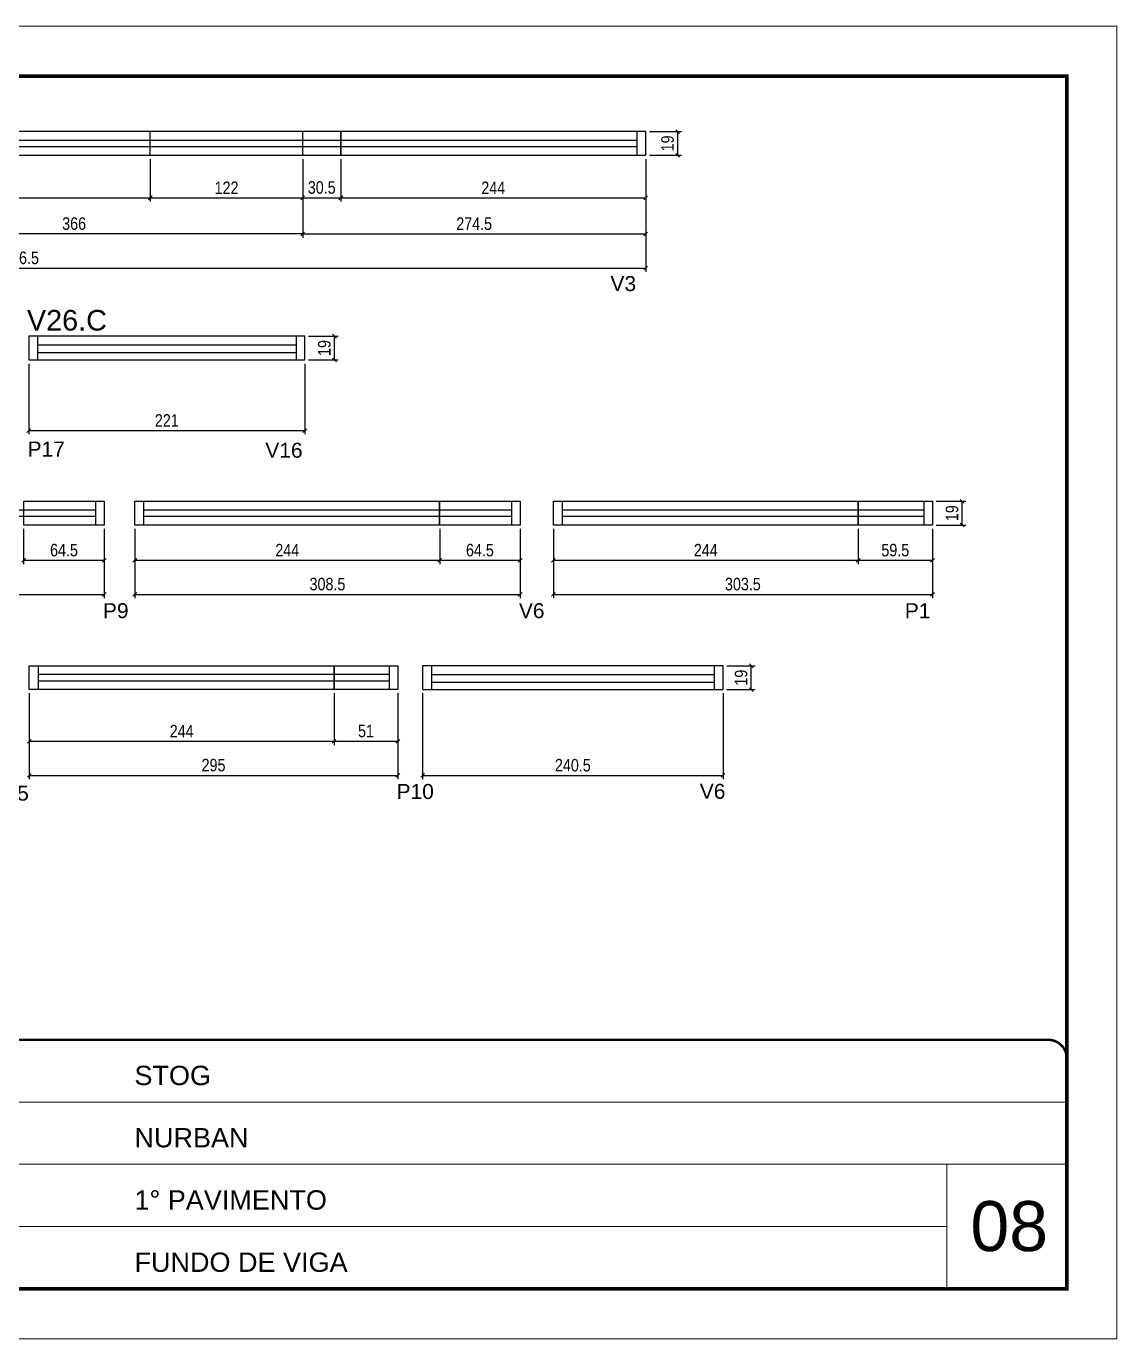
# Model space of a CAD drawing. Header units: millimetres. Extents: x 2455 to 8708, y 366 to 3713.
# Drawn here: x 7835 to 8708, y 1514 to 2564 of the extents above; entities that cross this region are included whole.
import ezdxf

# ---------------------------------------------------------------- set-up
doc = ezdxf.new("R2010")
doc.units = ezdxf.units.MM
doc.linetypes.add('CONTINUO', pattern=[0])
doc.linetypes.add('DASHED', pattern=[0.75, 0.5, -0.25])
for name, color, linetype in [('5', 5, 'Continuous'), ('COTA', 241, 'Continuous'), ('NOMENCLATURA', 7, 'Continuous'), ('Painéis', 200, 'Continuous'), ('SARR_2.2x7', 40, 'Continuous')]:
    doc.layers.add(name, color=color, linetype=linetype)
for name, color, linetype, lineweight in [('CARIMBO', 255, 'Continuous', 9), ('Folhas', 255, 'Continuous', 9), ('SARRAFO DE PRESSAO', 251, 'DASHED', 9)]:
    doc.layers.add(name, color=color, linetype=linetype, lineweight=lineweight)
doc.styles.add('ARIAL', font='arial.ttf')
doc.styles.add('COTA TECNICA', font='techl___.ttf', dxfattribs={"height": 10})
doc.styles.add('COTA TECNICA-50', font='techl___.ttf', dxfattribs={"height": 10})
doc.styles.get("Standard").update_dxf_attribs({"font": 'arial.ttf'})
doc.dimstyles.new('COTA PAINEL-50', dxfattribs={"dimtxt": 10, "dimasz": 3, "dimexe": 3, "dimexo": 3, "dimgap": 3, "dimtad": 1, "dimdec": 1, "dimzin": 12, "dimdsep": 46, "dimtxsty": 'COTA TECNICA-50', "dimblk1": 'OBLIQUE', "dimblk2": 'OBLIQUE', "dimsah": 1, "dimcen": 0.9, "dimclrd": 4, "dimclre": 4, "dimclrt": 240, "dimadec": 1, "dimazin": 3, "dimtfac": 1, "dimtdec": 1, "dimtmove": 0, "dimatfit": 3, "dimfxl": 1, "dimtolj": 1, "dimtzin": 12, "dimarcsym": 0})
doc.dimstyles.new('PAINEL', dxfattribs={"dimtxt": 10, "dimasz": 3, "dimexe": 3, "dimexo": 3, "dimgap": 3, "dimtad": 1, "dimdec": 1, "dimzin": 12, "dimdsep": 46, "dimtxsty": 'COTA TECNICA', "dimblk1": 'OBLIQUE', "dimblk2": 'OBLIQUE', "dimsah": 1, "dimcen": 0.9, "dimclrd": 4, "dimclre": 4, "dimclrt": 240, "dimadec": 1, "dimazin": 3, "dimtfac": 1, "dimtdec": 1, "dimtmove": 0, "dimatfit": 3, "dimfxl": 1, "dimtolj": 1, "dimtzin": 12, "dimarcsym": 0})

# ---------------------------------------------------------------- blocks, each defined once
blk = doc.blocks.new('9999999999')
at = {"color": 30, "linetype": 'CONTINUO'}
for p, q in [((98564.6, 34379.6), (99584, 34379.6)), ((98564.6, 34329.8), (99488, 34329.8)), ((99584, 34329.8), (99488, 34329.8)), ((99488, 34329.8), (99488, 34230.2)), ((98564.6, 34280), (99488, 34280))]:
    blk.add_line(p, q, dxfattribs=at)
at = {"color": 30, "linetype": 'CONTINUO', "const_width": 2}
blk.add_lwpolyline([(99584, 34230.2), (99584, 34414.4, 0.414214), (99569, 34429.4), (98229, 34429.4, 0.414214), (98214, 34414.4), (98214, 34245.2, 0.414214), (98229, 34230.2), (99584, 34230.2)], format="xyb", dxfattribs=at)
at = {"layer": 'Folhas'}
blk.add_lwpolyline([(98139, 34190.2), (99624, 34190.2), (99624, 35240.2), (98139, 35240.2)], close=True, dxfattribs=at)
at = {"layer": 'Folhas', "color": 30, "const_width": 3}
blk.add_lwpolyline([(98214, 34230.2), (99584, 34230.2), (99584, 35200.2), (98214, 35200.2)], close=True, dxfattribs=at)
at = {"color": 7, "linetype": 'Continuous', "ltscale": 5, "style": 'ARIAL'}
for s, height, p in [('STOG', 15.48, (98837.7, 34393.1)), ('NURBAN', 15.48, (98837.7, 34343.3)), ('1° PAVIMENTO', 15.483, (98837.7, 34293.5)), ('FUNDO DE VIGA', 15.483, (98837.7, 34243.7))]:
    blk.add_text(s, height=height, dxfattribs=at).set_placement(p)
blk = doc.blocks.new('_Oblique')
at = {"color": 0, "linetype": 'ByBlock', "lineweight": -2}
blk.add_line((-0.5, -0.5), (0.5, 0.5), dxfattribs=at)
blk = doc.blocks.new('*D77')
at = {"layer": 'COTA', "color": 4, "linetype": 'ByBlock', "lineweight": -2, "transparency": 16777216}
for p, q in [((7690.7, 2458.2), (7690.7, 2395.3)), ((8056.7, 2458.2), (8056.7, 2395.3)), ((8056.7, 2398.3), (7690.7, 2398.3))]:
    blk.add_line(p, q, dxfattribs=at)
at = {"layer": 'Defpoints', "color": 0, "linetype": 'ByBlock', "transparency": 16777216}
for p in [(7690.7, 2461.2), (8056.7, 2461.2), (7690.7, 2398.3)]:
    blk.add_point(p, dxfattribs=at)
at = {"layer": 'COTA', "color": 4, "linetype": 'ByBlock', "lineweight": -2, "transparency": 16777216, "xscale": 3, "yscale": 3, "zscale": 3, "rotation": 180}
blk.add_blockref('_Oblique', (7690.7, 2398.3), dxfattribs=at)
at = {"layer": 'COTA', "color": 4, "linetype": 'ByBlock', "lineweight": -2, "transparency": 16777216, "xscale": 3, "yscale": 3, "zscale": 3}
blk.add_blockref('_Oblique', (8056.7, 2398.3), dxfattribs=at)
at = {"layer": 'COTA', "color": 240, "linetype": 'ByBlock', "transparency": 16777216, "insert": (7873.7, 2406.5), "char_height": 10, "attachment_point": 5, "style": 'COTA TECNICA-50'}
blk.add_mtext('\\A1;366', dxfattribs=at)
blk = doc.blocks.new('*D207')
at = {"layer": 'COTA', "color": 4, "lineweight": -2, "transparency": 16777216}
for p, q in [((7324.7, 2458.2), (7324.7, 2368)), ((8331.2, 2458.2), (8331.2, 2368)), ((7324.7, 2371), (8331.2, 2371))]:
    blk.add_line(p, q, dxfattribs=at)
at = {"layer": 'Defpoints', "color": 0, "transparency": 16777216}
for p in [(7324.7, 2461.2), (8331.2, 2461.2), (8331.2, 2371)]:
    blk.add_point(p, dxfattribs=at)
at = {"layer": 'COTA', "color": 4, "lineweight": -2, "transparency": 16777216, "xscale": 3, "yscale": 3, "zscale": 3, "rotation": 180}
blk.add_blockref('_Oblique', (7324.7, 2371), dxfattribs=at)
at = {"layer": 'COTA', "color": 4, "lineweight": -2, "transparency": 16777216, "xscale": 3, "yscale": 3, "zscale": 3}
blk.add_blockref('_Oblique', (8331.2, 2371), dxfattribs=at)
at = {"layer": 'COTA', "color": 240, "transparency": 16777216, "insert": (7828, 2379.1), "char_height": 10, "attachment_point": 5, "style": 'COTA TECNICA'}
blk.add_mtext('\\A1;1006.5', dxfattribs=at)
blk = doc.blocks.new('*D78')
at = {"layer": 'COTA', "color": 4, "lineweight": -2, "transparency": 16777216}
for p, q in [((7690.7, 2458.2), (7690.7, 2424.2)), ((7934.7, 2458.2), (7934.7, 2424.2)), ((7690.7, 2427.2), (7934.7, 2427.2))]:
    blk.add_line(p, q, dxfattribs=at)
at = {"layer": 'Defpoints', "color": 0, "transparency": 16777216}
for p in [(7690.7, 2461.2), (7934.7, 2461.2), (7934.7, 2427.2)]:
    blk.add_point(p, dxfattribs=at)
at = {"layer": 'COTA', "color": 4, "lineweight": -2, "transparency": 16777216, "xscale": 3, "yscale": 3, "zscale": 3, "rotation": 180}
blk.add_blockref('_Oblique', (7690.7, 2427.2), dxfattribs=at)
at = {"layer": 'COTA', "color": 4, "lineweight": -2, "transparency": 16777216, "xscale": 3, "yscale": 3, "zscale": 3}
blk.add_blockref('_Oblique', (7934.7, 2427.2), dxfattribs=at)
at = {"layer": 'COTA', "color": 240, "transparency": 16777216, "insert": (7812.7, 2435.2), "char_height": 10, "attachment_point": 5, "style": 'COTA TECNICA'}
blk.add_mtext('\\A1;244', dxfattribs=at)
blk = doc.blocks.new('*D79')
at = {"layer": 'COTA', "color": 4, "lineweight": -2, "transparency": 16777216}
for p, q in [((8087.2, 2458.2), (8087.2, 2424.2)), ((8331.2, 2458.2), (8331.2, 2424.2)), ((8087.2, 2427.2), (8331.2, 2427.2))]:
    blk.add_line(p, q, dxfattribs=at)
at = {"layer": 'Defpoints', "color": 0, "transparency": 16777216}
for p in [(8087.2, 2461.2), (8331.2, 2461.2), (8331.2, 2427.2)]:
    blk.add_point(p, dxfattribs=at)
at = {"layer": 'COTA', "color": 4, "lineweight": -2, "transparency": 16777216, "xscale": 3, "yscale": 3, "zscale": 3, "rotation": 180}
blk.add_blockref('_Oblique', (8087.2, 2427.2), dxfattribs=at)
at = {"layer": 'COTA', "color": 4, "lineweight": -2, "transparency": 16777216, "xscale": 3, "yscale": 3, "zscale": 3}
blk.add_blockref('_Oblique', (8331.2, 2427.2), dxfattribs=at)
at = {"layer": 'COTA', "color": 240, "transparency": 16777216, "insert": (8209.2, 2435.2), "char_height": 10, "attachment_point": 5, "style": 'COTA TECNICA'}
blk.add_mtext('\\A1;244', dxfattribs=at)
blk = doc.blocks.new('*D208')
at = {"layer": 'COTA', "color": 4, "lineweight": -2, "transparency": 16777216}
for p, q in [((8334.2, 2480.2), (8359.8, 2480.2)), ((8356.8, 2461.2), (8356.8, 2480.2)), ((8334.2, 2461.2), (8359.8, 2461.2))]:
    blk.add_line(p, q, dxfattribs=at)
at = {"layer": 'Defpoints', "color": 0, "transparency": 16777216}
for p in [(8331.2, 2480.2), (8356.8, 2480.2), (8331.2, 2461.2)]:
    blk.add_point(p, dxfattribs=at)
at = {"layer": 'COTA', "color": 4, "lineweight": -2, "transparency": 16777216, "xscale": 3, "yscale": 3, "zscale": 3}
for p, rotation in [((8356.8, 2480.2), 90), ((8356.8, 2461.2), 270)]:
    blk.add_blockref('_Oblique', p, dxfattribs=dict(at, rotation=rotation))
at = {"layer": 'COTA', "color": 240, "transparency": 16777216, "insert": (8348.7, 2470.7), "char_height": 10, "attachment_point": 5, "rotation": 90, "style": 'COTA TECNICA'}
blk.add_mtext('\\A1;19', dxfattribs=at)
blk = doc.blocks.new('*D80')
at = {"layer": 'COTA', "color": 4, "lineweight": -2, "transparency": 16777216}
for p, q in [((7934.7, 2458.2), (7934.7, 2424.2)), ((8056.7, 2458.2), (8056.7, 2424.2)), ((7934.7, 2427.2), (8056.7, 2427.2))]:
    blk.add_line(p, q, dxfattribs=at)
at = {"layer": 'Defpoints', "color": 0, "transparency": 16777216}
for p in [(7934.7, 2461.2), (8056.7, 2461.2), (8056.7, 2427.2)]:
    blk.add_point(p, dxfattribs=at)
at = {"layer": 'COTA', "color": 4, "lineweight": -2, "transparency": 16777216, "xscale": 3, "yscale": 3, "zscale": 3, "rotation": 180}
blk.add_blockref('_Oblique', (7934.7, 2427.2), dxfattribs=at)
at = {"layer": 'COTA', "color": 4, "lineweight": -2, "transparency": 16777216, "xscale": 3, "yscale": 3, "zscale": 3}
blk.add_blockref('_Oblique', (8056.7, 2427.2), dxfattribs=at)
at = {"layer": 'COTA', "color": 240, "transparency": 16777216, "insert": (7995.7, 2435.2), "char_height": 10, "attachment_point": 5, "style": 'COTA TECNICA'}
blk.add_mtext('\\A1;122', dxfattribs=at)
blk = doc.blocks.new('*D209')
at = {"layer": 'COTA', "color": 4, "lineweight": -2, "transparency": 16777216}
for p, q in [((8056.7, 2458.2), (8056.7, 2424.2)), ((8087.2, 2458.2), (8087.2, 2424.2)), ((8056.7, 2427.2), (8087.2, 2427.2))]:
    blk.add_line(p, q, dxfattribs=at)
at = {"layer": 'Defpoints', "color": 0, "transparency": 16777216}
for p in [(8056.7, 2461.2), (8087.2, 2461.2), (8087.2, 2427.2)]:
    blk.add_point(p, dxfattribs=at)
at = {"layer": 'COTA', "color": 4, "lineweight": -2, "transparency": 16777216, "xscale": 3, "yscale": 3, "zscale": 3, "rotation": 180}
blk.add_blockref('_Oblique', (8056.7, 2427.2), dxfattribs=at)
at = {"layer": 'COTA', "color": 4, "lineweight": -2, "transparency": 16777216, "xscale": 3, "yscale": 3, "zscale": 3}
blk.add_blockref('_Oblique', (8087.2, 2427.2), dxfattribs=at)
at = {"layer": 'COTA', "color": 240, "transparency": 16777216, "insert": (8071.9, 2435.4), "char_height": 10, "attachment_point": 5, "style": 'COTA TECNICA'}
blk.add_mtext('\\A1;30.5', dxfattribs=at)
blk = doc.blocks.new('*D210')
at = {"layer": 'COTA', "color": 4, "lineweight": -2, "transparency": 16777216}
for p, q in [((8056.7, 2458.2), (8056.7, 2395.3)), ((8331.2, 2458.2), (8331.2, 2395.3)), ((8056.7, 2398.3), (8331.2, 2398.3))]:
    blk.add_line(p, q, dxfattribs=at)
at = {"layer": 'Defpoints', "color": 0, "transparency": 16777216}
for p in [(8056.7, 2461.2), (8331.2, 2461.2), (8331.2, 2398.3)]:
    blk.add_point(p, dxfattribs=at)
at = {"layer": 'COTA', "color": 4, "lineweight": -2, "transparency": 16777216, "xscale": 3, "yscale": 3, "zscale": 3, "rotation": 180}
blk.add_blockref('_Oblique', (8056.7, 2398.3), dxfattribs=at)
at = {"layer": 'COTA', "color": 4, "lineweight": -2, "transparency": 16777216, "xscale": 3, "yscale": 3, "zscale": 3}
blk.add_blockref('_Oblique', (8331.2, 2398.3), dxfattribs=at)
at = {"layer": 'COTA', "color": 240, "transparency": 16777216, "insert": (8193.9, 2406.4), "char_height": 10, "attachment_point": 5, "style": 'COTA TECNICA'}
blk.add_mtext('\\A1;274.5', dxfattribs=at)
blk = doc.blocks.new('*D84')
at = {"layer": 'COTA', "color": 4, "linetype": 'ByBlock', "lineweight": -2, "transparency": 16777216}
for p, q in [((7833.3, 2162.4), (7833.3, 2134.2)), ((7897.8, 2162.4), (7897.8, 2134.2)), ((7833.3, 2137.2), (7897.8, 2137.2))]:
    blk.add_line(p, q, dxfattribs=at)
at = {"layer": 'Defpoints', "color": 0, "linetype": 'ByBlock', "transparency": 16777216}
for p in [(7833.3, 2165.4), (7897.8, 2165.4), (7897.8, 2137.2)]:
    blk.add_point(p, dxfattribs=at)
at = {"layer": 'COTA', "color": 4, "linetype": 'ByBlock', "lineweight": -2, "transparency": 16777216, "xscale": 3, "yscale": 3, "zscale": 3, "rotation": 180}
blk.add_blockref('_Oblique', (7833.3, 2137.2), dxfattribs=at)
at = {"layer": 'COTA', "color": 4, "linetype": 'ByBlock', "lineweight": -2, "transparency": 16777216, "xscale": 3, "yscale": 3, "zscale": 3}
blk.add_blockref('_Oblique', (7897.8, 2137.2), dxfattribs=at)
at = {"layer": 'COTA', "color": 240, "linetype": 'ByBlock', "transparency": 16777216, "insert": (7865.6, 2145.3), "char_height": 10, "attachment_point": 5, "style": 'COTA TECNICA-50'}
blk.add_mtext('\\A1;64.5', dxfattribs=at)
blk = doc.blocks.new('*D214')
at = {"layer": 'COTA', "color": 4, "lineweight": -2, "transparency": 16777216}
for p, q in [((7589.3, 2162.4), (7589.3, 2106.9)), ((7897.8, 2162.4), (7897.8, 2106.9)), ((7589.3, 2109.9), (7897.8, 2109.9))]:
    blk.add_line(p, q, dxfattribs=at)
at = {"layer": 'Defpoints', "color": 0, "transparency": 16777216}
for p in [(7589.3, 2165.4), (7897.8, 2165.4), (7897.8, 2109.9)]:
    blk.add_point(p, dxfattribs=at)
at = {"layer": 'COTA', "color": 4, "lineweight": -2, "transparency": 16777216, "xscale": 3, "yscale": 3, "zscale": 3, "rotation": 180}
blk.add_blockref('_Oblique', (7589.3, 2109.9), dxfattribs=at)
at = {"layer": 'COTA', "color": 4, "lineweight": -2, "transparency": 16777216, "xscale": 3, "yscale": 3, "zscale": 3}
blk.add_blockref('_Oblique', (7897.8, 2109.9), dxfattribs=at)
at = {"layer": 'COTA', "color": 240, "transparency": 16777216, "insert": (7743.6, 2118.1), "char_height": 10, "attachment_point": 5, "style": 'COTA TECNICA'}
blk.add_mtext('\\A1;308.5', dxfattribs=at)
blk = doc.blocks.new('*D85')
at = {"layer": 'COTA', "color": 4, "linetype": 'ByBlock', "lineweight": -2, "transparency": 16777216}
for p, q in [((7922.3, 2162.4), (7922.3, 2134.2)), ((8166.3, 2162.4), (8166.3, 2134.2)), ((7922.3, 2137.2), (8166.3, 2137.2))]:
    blk.add_line(p, q, dxfattribs=at)
at = {"layer": 'Defpoints', "color": 0, "linetype": 'ByBlock', "transparency": 16777216}
for p in [(7922.3, 2165.4), (8166.3, 2165.4), (8166.3, 2137.2)]:
    blk.add_point(p, dxfattribs=at)
at = {"layer": 'COTA', "color": 4, "linetype": 'ByBlock', "lineweight": -2, "transparency": 16777216, "xscale": 3, "yscale": 3, "zscale": 3, "rotation": 180}
blk.add_blockref('_Oblique', (7922.3, 2137.2), dxfattribs=at)
at = {"layer": 'COTA', "color": 4, "linetype": 'ByBlock', "lineweight": -2, "transparency": 16777216, "xscale": 3, "yscale": 3, "zscale": 3}
blk.add_blockref('_Oblique', (8166.3, 2137.2), dxfattribs=at)
at = {"layer": 'COTA', "color": 240, "linetype": 'ByBlock', "transparency": 16777216, "insert": (8044.3, 2145.3), "char_height": 10, "attachment_point": 5, "style": 'COTA TECNICA-50'}
blk.add_mtext('\\A1;244', dxfattribs=at)
blk = doc.blocks.new('*D86')
at = {"layer": 'COTA', "color": 4, "linetype": 'ByBlock', "lineweight": -2, "transparency": 16777216}
for p, q in [((8166.3, 2162.4), (8166.3, 2134.2)), ((8230.7, 2162.4), (8230.7, 2134.2)), ((8166.3, 2137.2), (8230.7, 2137.2))]:
    blk.add_line(p, q, dxfattribs=at)
at = {"layer": 'Defpoints', "color": 0, "linetype": 'ByBlock', "transparency": 16777216}
for p in [(8166.3, 2165.4), (8230.7, 2165.4), (8230.7, 2137.2)]:
    blk.add_point(p, dxfattribs=at)
at = {"layer": 'COTA', "color": 4, "linetype": 'ByBlock', "lineweight": -2, "transparency": 16777216, "xscale": 3, "yscale": 3, "zscale": 3, "rotation": 180}
blk.add_blockref('_Oblique', (8166.3, 2137.2), dxfattribs=at)
at = {"layer": 'COTA', "color": 4, "linetype": 'ByBlock', "lineweight": -2, "transparency": 16777216, "xscale": 3, "yscale": 3, "zscale": 3}
blk.add_blockref('_Oblique', (8230.7, 2137.2), dxfattribs=at)
at = {"layer": 'COTA', "color": 240, "linetype": 'ByBlock', "transparency": 16777216, "insert": (8198.5, 2145.3), "char_height": 10, "attachment_point": 5, "style": 'COTA TECNICA-50'}
blk.add_mtext('\\A1;64.5', dxfattribs=at)
blk = doc.blocks.new('*D215')
at = {"layer": 'COTA', "color": 4, "lineweight": -2, "transparency": 16777216}
for p, q in [((7922.3, 2162.4), (7922.3, 2106.9)), ((8230.7, 2162.4), (8230.7, 2106.9)), ((7922.3, 2109.9), (8230.7, 2109.9))]:
    blk.add_line(p, q, dxfattribs=at)
at = {"layer": 'Defpoints', "color": 0, "transparency": 16777216}
for p in [(7922.3, 2165.4), (8230.7, 2165.4), (8230.7, 2109.9)]:
    blk.add_point(p, dxfattribs=at)
at = {"layer": 'COTA', "color": 4, "lineweight": -2, "transparency": 16777216, "xscale": 3, "yscale": 3, "zscale": 3, "rotation": 180}
blk.add_blockref('_Oblique', (7922.3, 2109.9), dxfattribs=at)
at = {"layer": 'COTA', "color": 4, "lineweight": -2, "transparency": 16777216, "xscale": 3, "yscale": 3, "zscale": 3}
blk.add_blockref('_Oblique', (8230.7, 2109.9), dxfattribs=at)
at = {"layer": 'COTA', "color": 240, "transparency": 16777216, "insert": (8076.5, 2118.1), "char_height": 10, "attachment_point": 5, "style": 'COTA TECNICA'}
blk.add_mtext('\\A1;308.5', dxfattribs=at)
blk = doc.blocks.new('*D87')
at = {"layer": 'COTA', "color": 4, "linetype": 'ByBlock', "lineweight": -2, "transparency": 16777216}
for p, q in [((8257.3, 2162.4), (8257.3, 2134.2)), ((8501.3, 2162.4), (8501.3, 2134.2)), ((8257.3, 2137.2), (8501.3, 2137.2))]:
    blk.add_line(p, q, dxfattribs=at)
at = {"layer": 'Defpoints', "color": 0, "linetype": 'ByBlock', "transparency": 16777216}
for p in [(8257.3, 2165.4), (8501.3, 2165.4), (8501.3, 2137.2)]:
    blk.add_point(p, dxfattribs=at)
at = {"layer": 'COTA', "color": 4, "linetype": 'ByBlock', "lineweight": -2, "transparency": 16777216, "xscale": 3, "yscale": 3, "zscale": 3, "rotation": 180}
blk.add_blockref('_Oblique', (8257.3, 2137.2), dxfattribs=at)
at = {"layer": 'COTA', "color": 4, "linetype": 'ByBlock', "lineweight": -2, "transparency": 16777216, "xscale": 3, "yscale": 3, "zscale": 3}
blk.add_blockref('_Oblique', (8501.3, 2137.2), dxfattribs=at)
at = {"layer": 'COTA', "color": 240, "linetype": 'ByBlock', "transparency": 16777216, "insert": (8379.3, 2145.3), "char_height": 10, "attachment_point": 5, "style": 'COTA TECNICA-50'}
blk.add_mtext('\\A1;244', dxfattribs=at)
blk = doc.blocks.new('*D88')
at = {"layer": 'COTA', "color": 4, "linetype": 'ByBlock', "lineweight": -2, "transparency": 16777216}
for p, q in [((8501.3, 2162.4), (8501.3, 2134.2)), ((8560.8, 2162.4), (8560.8, 2134.2)), ((8501.3, 2137.2), (8560.8, 2137.2))]:
    blk.add_line(p, q, dxfattribs=at)
at = {"layer": 'Defpoints', "color": 0, "linetype": 'ByBlock', "transparency": 16777216}
for p in [(8501.3, 2165.4), (8560.8, 2165.4), (8560.8, 2137.2)]:
    blk.add_point(p, dxfattribs=at)
at = {"layer": 'COTA', "color": 4, "linetype": 'ByBlock', "lineweight": -2, "transparency": 16777216, "xscale": 3, "yscale": 3, "zscale": 3, "rotation": 180}
blk.add_blockref('_Oblique', (8501.3, 2137.2), dxfattribs=at)
at = {"layer": 'COTA', "color": 4, "linetype": 'ByBlock', "lineweight": -2, "transparency": 16777216, "xscale": 3, "yscale": 3, "zscale": 3}
blk.add_blockref('_Oblique', (8560.8, 2137.2), dxfattribs=at)
at = {"layer": 'COTA', "color": 240, "linetype": 'ByBlock', "transparency": 16777216, "insert": (8531, 2145.3), "char_height": 10, "attachment_point": 5, "style": 'COTA TECNICA-50'}
blk.add_mtext('\\A1;59.5', dxfattribs=at)
blk = doc.blocks.new('*D216')
at = {"layer": 'COTA', "color": 4, "lineweight": -2, "transparency": 16777216}
for p, q in [((8257.3, 2162.4), (8257.3, 2106.9)), ((8560.8, 2162.4), (8560.8, 2106.9)), ((8257.3, 2109.9), (8560.8, 2109.9))]:
    blk.add_line(p, q, dxfattribs=at)
at = {"layer": 'Defpoints', "color": 0, "transparency": 16777216}
for p in [(8257.3, 2165.4), (8560.8, 2165.4), (8560.8, 2109.9)]:
    blk.add_point(p, dxfattribs=at)
at = {"layer": 'COTA', "color": 4, "lineweight": -2, "transparency": 16777216, "xscale": 3, "yscale": 3, "zscale": 3, "rotation": 180}
blk.add_blockref('_Oblique', (8257.3, 2109.9), dxfattribs=at)
at = {"layer": 'COTA', "color": 4, "lineweight": -2, "transparency": 16777216, "xscale": 3, "yscale": 3, "zscale": 3}
blk.add_blockref('_Oblique', (8560.8, 2109.9), dxfattribs=at)
at = {"layer": 'COTA', "color": 240, "transparency": 16777216, "insert": (8409, 2118.1), "char_height": 10, "attachment_point": 5, "style": 'COTA TECNICA'}
blk.add_mtext('\\A1;303.5', dxfattribs=at)
blk = doc.blocks.new('*D217')
at = {"layer": 'COTA', "color": 4, "lineweight": -2, "transparency": 16777216}
for p, q in [((8563.8, 2184.4), (8587.5, 2184.4)), ((8584.5, 2165.4), (8584.5, 2184.4)), ((8563.8, 2165.4), (8587.5, 2165.4))]:
    blk.add_line(p, q, dxfattribs=at)
at = {"layer": 'Defpoints', "color": 0, "transparency": 16777216}
for p in [(8560.8, 2184.4), (8584.5, 2184.4), (8560.8, 2165.4)]:
    blk.add_point(p, dxfattribs=at)
at = {"layer": 'COTA', "color": 4, "lineweight": -2, "transparency": 16777216, "xscale": 3, "yscale": 3, "zscale": 3}
for p, rotation in [((8584.5, 2184.4), 90), ((8584.5, 2165.4), 270)]:
    blk.add_blockref('_Oblique', p, dxfattribs=dict(at, rotation=rotation))
at = {"layer": 'COTA', "color": 240, "transparency": 16777216, "insert": (8576.4, 2174.9), "char_height": 10, "attachment_point": 5, "rotation": 90, "style": 'COTA TECNICA'}
blk.add_mtext('\\A1;19', dxfattribs=at)
blk = doc.blocks.new('*D194')
at = {"layer": 'COTA', "color": 4, "linetype": 'ByBlock', "lineweight": -2, "transparency": 16777216}
for p, q in [((7837.4, 2294.5), (7837.4, 2238)), ((8058.4, 2294.5), (8058.4, 2238)), ((7837.4, 2241), (8058.4, 2241))]:
    blk.add_line(p, q, dxfattribs=at)
at = {"layer": 'Defpoints', "color": 0, "linetype": 'ByBlock', "transparency": 16777216}
for p in [(7837.4, 2297.5), (8058.4, 2297.5), (8058.4, 2241)]:
    blk.add_point(p, dxfattribs=at)
at = {"layer": 'COTA', "color": 4, "linetype": 'ByBlock', "lineweight": -2, "transparency": 16777216, "xscale": 3, "yscale": 3, "zscale": 3, "rotation": 180}
blk.add_blockref('_Oblique', (7837.4, 2241), dxfattribs=at)
at = {"layer": 'COTA', "color": 4, "linetype": 'ByBlock', "lineweight": -2, "transparency": 16777216, "xscale": 3, "yscale": 3, "zscale": 3}
blk.add_blockref('_Oblique', (8058.4, 2241), dxfattribs=at)
at = {"layer": 'COTA', "color": 240, "linetype": 'ByBlock', "transparency": 16777216, "insert": (7947.9, 2249.1), "char_height": 10, "attachment_point": 5, "style": 'COTA TECNICA-50'}
blk.add_mtext('\\A1;221', dxfattribs=at)
blk = doc.blocks.new('*D195')
at = {"layer": 'COTA', "color": 4, "lineweight": -2, "transparency": 16777216}
for p, q in [((8061.4, 2316.5), (8085.1, 2316.5)), ((8082.1, 2297.5), (8082.1, 2316.5)), ((8061.4, 2297.5), (8085.1, 2297.5))]:
    blk.add_line(p, q, dxfattribs=at)
at = {"layer": 'Defpoints', "color": 0, "transparency": 16777216}
for p in [(8058.4, 2316.5), (8082.1, 2316.5), (8058.4, 2297.5)]:
    blk.add_point(p, dxfattribs=at)
at = {"layer": 'COTA', "color": 4, "lineweight": -2, "transparency": 16777216, "xscale": 3, "yscale": 3, "zscale": 3}
for p, rotation in [((8082.1, 2316.5), 90), ((8082.1, 2297.5), 270)]:
    blk.add_blockref('_Oblique', p, dxfattribs=dict(at, rotation=rotation))
at = {"layer": 'COTA', "color": 240, "transparency": 16777216, "insert": (8074, 2307), "char_height": 10, "attachment_point": 5, "rotation": 90, "style": 'COTA TECNICA'}
blk.add_mtext('\\A1;19', dxfattribs=at)
blk = doc.blocks.new('*D59')
at = {"layer": 'COTA', "color": 4, "linetype": 'ByBlock', "lineweight": -2, "transparency": 16777216}
for p, q in [((7837.8, 2030.8), (7837.8, 1989.4)), ((8081.8, 2030.8), (8081.8, 1989.4)), ((7837.8, 1992.4), (8081.8, 1992.4))]:
    blk.add_line(p, q, dxfattribs=at)
at = {"layer": 'Defpoints', "color": 0, "linetype": 'ByBlock', "transparency": 16777216}
for p in [(7837.8, 2033.8), (8081.8, 2033.8), (8081.8, 1992.4)]:
    blk.add_point(p, dxfattribs=at)
at = {"layer": 'COTA', "color": 4, "linetype": 'ByBlock', "lineweight": -2, "transparency": 16777216, "xscale": 3, "yscale": 3, "zscale": 3, "rotation": 180}
blk.add_blockref('_Oblique', (7837.8, 1992.4), dxfattribs=at)
at = {"layer": 'COTA', "color": 4, "linetype": 'ByBlock', "lineweight": -2, "transparency": 16777216, "xscale": 3, "yscale": 3, "zscale": 3}
blk.add_blockref('_Oblique', (8081.8, 1992.4), dxfattribs=at)
at = {"layer": 'COTA', "color": 240, "linetype": 'ByBlock', "transparency": 16777216, "insert": (7959.8, 2000.5), "char_height": 10, "attachment_point": 5, "style": 'COTA TECNICA-50'}
blk.add_mtext('\\A1;244', dxfattribs=at)
blk = doc.blocks.new('*D60')
at = {"layer": 'COTA', "color": 4, "linetype": 'ByBlock', "lineweight": -2, "transparency": 16777216}
for p, q in [((8081.8, 2030.8), (8081.8, 1989.4)), ((8132.8, 2030.8), (8132.8, 1989.4)), ((8081.8, 1992.4), (8132.8, 1992.4))]:
    blk.add_line(p, q, dxfattribs=at)
at = {"layer": 'Defpoints', "color": 0, "linetype": 'ByBlock', "transparency": 16777216}
for p in [(8081.8, 2033.8), (8132.8, 2033.8), (8132.8, 1992.4)]:
    blk.add_point(p, dxfattribs=at)
at = {"layer": 'COTA', "color": 4, "linetype": 'ByBlock', "lineweight": -2, "transparency": 16777216, "xscale": 3, "yscale": 3, "zscale": 3, "rotation": 180}
blk.add_blockref('_Oblique', (8081.8, 1992.4), dxfattribs=at)
at = {"layer": 'COTA', "color": 4, "linetype": 'ByBlock', "lineweight": -2, "transparency": 16777216, "xscale": 3, "yscale": 3, "zscale": 3}
blk.add_blockref('_Oblique', (8132.8, 1992.4), dxfattribs=at)
at = {"layer": 'COTA', "color": 240, "linetype": 'ByBlock', "transparency": 16777216, "insert": (8107.3, 2000.6), "char_height": 10, "attachment_point": 5, "style": 'COTA TECNICA-50'}
blk.add_mtext('\\A1;51', dxfattribs=at)
blk = doc.blocks.new('*D196')
at = {"layer": 'COTA', "color": 4, "lineweight": -2, "transparency": 16777216}
for p, q in [((7837.8, 2030.8), (7837.8, 1962.1)), ((8132.8, 2030.8), (8132.8, 1962.1)), ((7837.8, 1965.1), (8132.8, 1965.1))]:
    blk.add_line(p, q, dxfattribs=at)
at = {"layer": 'Defpoints', "color": 0, "transparency": 16777216}
for p in [(7837.8, 2033.8), (8132.8, 2033.8), (8132.8, 1965.1)]:
    blk.add_point(p, dxfattribs=at)
at = {"layer": 'COTA', "color": 4, "lineweight": -2, "transparency": 16777216, "xscale": 3, "yscale": 3, "zscale": 3, "rotation": 180}
blk.add_blockref('_Oblique', (7837.8, 1965.1), dxfattribs=at)
at = {"layer": 'COTA', "color": 4, "lineweight": -2, "transparency": 16777216, "xscale": 3, "yscale": 3, "zscale": 3}
blk.add_blockref('_Oblique', (8132.8, 1965.1), dxfattribs=at)
at = {"layer": 'COTA', "color": 240, "transparency": 16777216, "insert": (7985.3, 1973.3), "char_height": 10, "attachment_point": 5, "style": 'COTA TECNICA'}
blk.add_mtext('\\A1;295', dxfattribs=at)
blk = doc.blocks.new('*D197')
at = {"layer": 'COTA', "color": 4, "linetype": 'ByBlock', "lineweight": -2, "transparency": 16777216}
for p, q in [((8152.6, 2030.8), (8152.6, 1962.1)), ((8393.1, 2030.8), (8393.1, 1962.1)), ((8152.6, 1965.1), (8393.1, 1965.1))]:
    blk.add_line(p, q, dxfattribs=at)
at = {"layer": 'Defpoints', "color": 0, "linetype": 'ByBlock', "transparency": 16777216}
for p in [(8152.6, 2033.8), (8393.1, 2033.8), (8393.1, 1965.1)]:
    blk.add_point(p, dxfattribs=at)
at = {"layer": 'COTA', "color": 4, "linetype": 'ByBlock', "lineweight": -2, "transparency": 16777216, "xscale": 3, "yscale": 3, "zscale": 3, "rotation": 180}
blk.add_blockref('_Oblique', (8152.6, 1965.1), dxfattribs=at)
at = {"layer": 'COTA', "color": 4, "linetype": 'ByBlock', "lineweight": -2, "transparency": 16777216, "xscale": 3, "yscale": 3, "zscale": 3}
blk.add_blockref('_Oblique', (8393.1, 1965.1), dxfattribs=at)
at = {"layer": 'COTA', "color": 240, "linetype": 'ByBlock', "transparency": 16777216, "insert": (8272.9, 1973.2), "char_height": 10, "attachment_point": 5, "style": 'COTA TECNICA-50'}
blk.add_mtext('\\A1;240.5', dxfattribs=at)
blk = doc.blocks.new('*D200')
at = {"layer": 'COTA', "color": 4, "lineweight": -2, "transparency": 16777216}
for p, q in [((8396.1, 2052.8), (8418.7, 2052.8)), ((8415.7, 2033.8), (8415.7, 2052.8)), ((8396.1, 2033.8), (8418.7, 2033.8))]:
    blk.add_line(p, q, dxfattribs=at)
at = {"layer": 'Defpoints', "color": 0, "transparency": 16777216}
for p in [(8393.1, 2052.8), (8415.7, 2052.8), (8393.1, 2033.8)]:
    blk.add_point(p, dxfattribs=at)
at = {"layer": 'COTA', "color": 4, "lineweight": -2, "transparency": 16777216, "xscale": 3, "yscale": 3, "zscale": 3}
for p, rotation in [((8415.7, 2052.8), 90), ((8415.7, 2033.8), 270)]:
    blk.add_blockref('_Oblique', p, dxfattribs=dict(at, rotation=rotation))
at = {"layer": 'COTA', "color": 240, "transparency": 16777216, "insert": (8407.6, 2043.3), "char_height": 10, "attachment_point": 5, "rotation": 90, "style": 'COTA TECNICA'}
blk.add_mtext('\\A1;19', dxfattribs=at)

msp = doc.modelspace()

# ---------------------------------------------------------------- linework, layer by layer
at = {"layer": 'Painéis'}
for p, q in [((7934.7, 2461.22), (7934.7, 2480.22)), ((8056.7, 2461.22), (8056.7, 2480.22))]:
    msp.add_line(p, q, dxfattribs=at)
for points in [[(8087.2, 2480.22), (7690.71, 2480.22), (7690.71, 2461.22), (8087.2, 2461.22)], [(8331.2, 2480.22), (8087.2, 2480.22), (8087.2, 2461.22), (8331.2, 2461.22)], [(7833.33, 2184.44), (7897.83, 2184.44), (7897.83, 2165.44), (7833.33, 2165.44)], [(8166.25, 2165.44), (7922.25, 2165.44), (7922.25, 2184.44), (8166.25, 2184.44)], [(8166.25, 2184.44), (8230.75, 2184.44), (8230.75, 2165.44), (8166.25, 2165.44)], [(8501.29, 2165.44), (8257.29, 2165.44), (8257.29, 2184.44), (8501.29, 2184.44)], [(8501.29, 2184.44), (8560.79, 2184.44), (8560.79, 2165.44), (8501.29, 2165.44)], [(8081.85, 2033.83), (7837.85, 2033.83), (7837.85, 2052.83), (8081.85, 2052.83)], [(8081.85, 2052.83), (8132.85, 2052.83), (8132.85, 2033.83), (8081.85, 2033.83)]]:
    msp.add_lwpolyline(points, close=True, dxfattribs=at)
at = {"layer": 'Painéis', "linetype": 'ByBlock'}
for points in [[(7837.42, 2316.46), (7837.42, 2297.46), (8058.42, 2297.46), (8058.42, 2316.46)], [(8152.63, 2052.83), (8152.63, 2033.83), (8393.13, 2033.83), (8393.13, 2052.83)]]:
    msp.add_lwpolyline(points, close=True, dxfattribs=at)
at = {"layer": 'SARR_2.2x7', "linetype": 'Continuous'}
for p, q in [((8324.2, 2480.22), (8324.2, 2461.22)), ((7690.71, 2473.22), (8056.7, 2473.22)), ((7690.71, 2468.22), (8056.7, 2468.22)), ((8056.7, 2473.22), (8324.2, 2473.22)), ((8056.7, 2468.22), (8324.2, 2468.22)), ((7844.42, 2316.46), (7844.42, 2297.46)), ((8051.42, 2316.46), (8051.42, 2297.46)), ((7844.42, 2309.46), (8051.42, 2309.46)), ((7844.42, 2303.46), (8051.42, 2303.46)), ((7890.82, 2184.44), (7890.82, 2165.44)), ((7929.25, 2184.44), (7929.25, 2165.44)), ((8223.74, 2184.44), (8223.74, 2165.44)), ((8264.29, 2184.44), (8264.29, 2165.44)), ((8553.78, 2184.44), (8553.78, 2165.44)), ((7890.82, 2177.44), (7596.33, 2177.44)), ((8223.74, 2177.44), (7929.25, 2177.44)), ((8553.78, 2177.44), (8264.29, 2177.44)), ((7596.33, 2172.44), (7890.82, 2172.44)), ((7929.25, 2172.44), (8223.74, 2172.44)), ((8264.29, 2172.44), (8553.78, 2172.44)), ((7844.85, 2052.83), (7844.85, 2033.83)), ((8125.83, 2052.83), (8125.83, 2033.83)), ((8159.63, 2052.83), (8159.63, 2033.83)), ((8386.13, 2052.83), (8386.13, 2033.83)), ((8125.83, 2045.83), (7844.85, 2045.83)), ((7844.85, 2040.83), (8125.83, 2040.83)), ((8159.63, 2045.83), (8386.13, 2045.83)), ((8159.63, 2039.83), (8386.13, 2039.83))]:
    msp.add_line(p, q, dxfattribs=at)

# ---------------------------------------------------------------- block references
at = {"layer": 'SARRAFO DE PRESSAO', "color": 6, "linetype": 'ByBlock'}
msp.add_blockref('9999999999', (-90915.71, -32675.76), dxfattribs=at)

# ---------------------------------------------------------------- texts
at = {"layer": '5', "linetype": 'Continuous'}
for s, p in [('V3', (8303.01, 2352.59)), ('P17', (7836.45, 2220.22)), ('V16', (8026.78, 2219.26)), ('P9', (7896.79, 2090.9)), ('V6', (8229.71, 2090.9)), ('P1', (8538.62, 2090.9)), ('P15', (7807.6, 1944.93)), ('P10', (8131.81, 1946.24)), ('V6', (8374.53, 1946.39))]:
    msp.add_text(s, height=12, rotation=359.99996, dxfattribs=at).set_placement(p)
at = {"layer": 'CARIMBO', "style": 'ARIAL'}
msp.add_text('08', height=40, dxfattribs=at).set_placement((8591.13, 1584.58))
at = {"layer": 'NOMENCLATURA', "linetype": 'Continuous'}
msp.add_text('V26.C', height=16.5, dxfattribs=at).set_placement((7835.92, 2320.98))

# ---------------------------------------------------------------- dimensions: what is measured, and where the dimension line sits
at = {"layer": 'COTA'}
for base, p1, p2, picture, middle in [((8356.76, 2480.22), (8331.2, 2461.22), (8331.2, 2480.22), '*D208', (8348.68, 2470.72)), ((8082.08, 2316.46), (8058.42, 2297.46), (8058.42, 2316.46), '*D195', (8073.99, 2306.96)), ((8584.52, 2184.44), (8560.79, 2165.44), (8560.79, 2184.44), '*D217', (8576.44, 2174.94)), ((8415.67, 2052.83), (8393.13, 2033.83), (8393.13, 2052.83), '*D200', (8407.58, 2043.33))]:
    dim = msp.add_linear_dim(base=base, p1=p1, p2=p2, angle=90, dimstyle='PAINEL', dxfattribs=at)
    dim.commit()
    dim.dimension.update_dxf_attribs({"geometry": picture, "text_midpoint": middle})
at = {"layer": 'COTA', "color": 5}
for base, p1, p2, picture, middle in [((8331.2, 2370.95), (7324.71, 2461.22), (8331.2, 2461.22), '*D207', (7827.95, 2379.06)), ((7934.7, 2427.18), (7690.71, 2461.22), (7934.7, 2461.22), '*D78', (7812.7, 2435.25)), ((8331.2, 2427.18), (8087.2, 2461.22), (8331.2, 2461.22), '*D79', (8209.2, 2435.25)), ((7897.82, 2109.87), (7589.33, 2165.44), (7897.82, 2165.44), '*D214', (7743.57, 2118.11)), ((8230.74, 2109.87), (7922.25, 2165.44), (8230.74, 2165.44), '*D215', (8076.5, 2118.11)), ((8560.78, 2109.87), (8257.29, 2165.44), (8560.78, 2165.44), '*D216', (8409.03, 2118.09)), ((8132.83, 1965.12), (7837.85, 2033.83), (8132.83, 2033.83), '*D196', (7985.34, 1973.26))]:
    dim = msp.add_linear_dim(base=base, p1=p1, p2=p2, dimstyle='PAINEL', dxfattribs=at)
    dim.commit()
    dim.dimension.update_dxf_attribs({"geometry": picture, "text_midpoint": middle})
at = {"layer": 'COTA', "color": 1, "linetype": 'ByBlock'}
for base, p1, p2, picture, middle in [((7690.71, 2398.27), (8056.7, 2461.22), (7690.71, 2461.22), '*D77', (7873.71, 2406.49)), ((8058.42, 2241.03), (7837.42, 2297.46), (8058.42, 2297.46), '*D194', (7947.92, 2249.08)), ((7897.82, 2137.19), (7833.33, 2165.44), (7897.82, 2165.44), '*D84', (7865.57, 2145.3)), ((8166.25, 2137.19), (7922.25, 2165.44), (8166.25, 2165.44), '*D85', (8044.25, 2145.27)), ((8230.74, 2137.19), (8166.25, 2165.44), (8230.74, 2165.44), '*D86', (8198.5, 2145.3)), ((8501.29, 2137.19), (8257.29, 2165.44), (8501.29, 2165.44), '*D87', (8379.29, 2145.27)), ((8560.78, 2137.19), (8501.29, 2165.44), (8560.78, 2165.44), '*D88', (8531.03, 2145.33)), ((8081.85, 1992.44), (7837.85, 2033.83), (8081.85, 2033.83), '*D59', (7959.85, 2000.52)), ((8132.83, 1992.44), (8081.85, 2033.83), (8132.83, 2033.83), '*D60', (8107.34, 2000.55)), ((8393.13, 1965.12), (8152.63, 2033.83), (8393.13, 2033.83), '*D197', (8272.88, 1973.23))]:
    dim = msp.add_linear_dim(base=base, p1=p1, p2=p2, dimstyle='COTA PAINEL-50', override={"dimarcsym": 1}, dxfattribs=at)
    dim.commit()
    dim.dimension.update_dxf_attribs({"geometry": picture, "text_midpoint": middle})
at = {"layer": 'COTA'}
for base, p1, p2, picture, middle in [((8056.7, 2427.18), (7934.7, 2461.22), (8056.7, 2461.22), '*D80', (7995.7, 2435.23)), ((8331.2, 2398.27), (8056.7, 2461.22), (8331.2, 2461.22), '*D210', (8193.95, 2406.38))]:
    dim = msp.add_linear_dim(base=base, p1=p1, p2=p2, dimstyle='PAINEL', dxfattribs=at)
    dim.commit()
    dim.dimension.update_dxf_attribs({"geometry": picture, "text_midpoint": middle})
dim = msp.add_linear_dim(base=(8087.2, 2427.18), p1=(8056.7, 2461.22), p2=(8087.2, 2461.22), dimstyle='PAINEL', dxfattribs=at)
dim.commit()
dim.dimension.update_dxf_attribs({"geometry": '*D209', "text_midpoint": (8071.95, 2427.18), "dimtype": 160})

doc.saveas('drawing.dxf')
